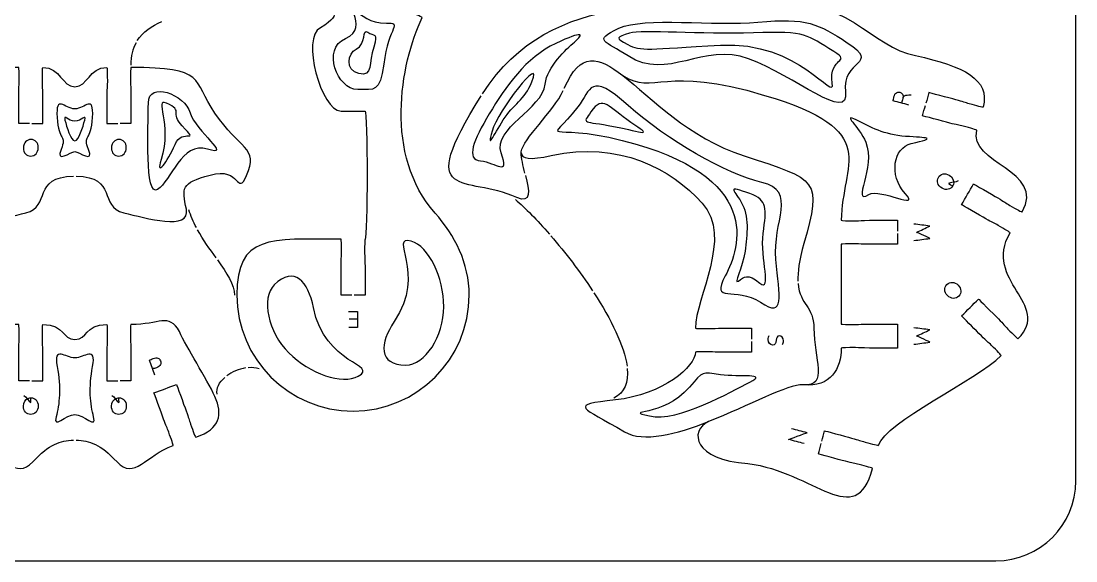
# Model space of a CAD drawing. Extents: x 0 to 250, y 0 to 300.
# Drawn here: x 118.3 to 250, y 0 to 67.5 of the extents above; entities that cross this region are included whole.
import ezdxf

# ---------------------------------------------------------------- set-up
doc = ezdxf.new("R2010")
doc.units = 0
doc.header["$MEASUREMENT"] = 0
doc.layers.add('DEFAULT', color=7, linetype='CONTINUOUS')

msp = doc.modelspace()

# ---------------------------------------------------------------- linework, layer by layer
at = {"layer": 'DEFAULT', "color": 250}
for points in [[(159.22, 31.25), (160.36, 31.25), (160.36, 29.22), (159.26, 29.22)], [(159.31, 30.3), (160.36, 30.3)]]:
    msp.add_lwpolyline(points, dxfattribs=at)
at = {"layer": 'DEFAULT', "color": 1}
for points, knots in [([(240.05, 0.05), (163.38, 0.05), (86.72, 0.05), (10.05, 0.05), (4.53, 0.05), (0.05, 4.53), (0.05, 10.05), (0.05, 103.38), (0.05, 196.72), (0.05, 290.05), (0.05, 295.57), (4.53, 300.05), (10.05, 300.05), (86.72, 300.05), (163.38, 300.05), (240.05, 300.05), (245.57, 300.05), (250.05, 295.57), (250.05, 290.05), (250.05, 196.72), (250.05, 103.38), (250.05, 10.05), (250.05, 4.53), (245.57, 0.05), (240.05, 0.05)], [0, 0, 0, 0, 651.969, 651.969, 651.969, 652.969, 652.969, 652.969, 1446.669, 1446.669, 1446.669, 1447.669, 1447.669, 1447.669, 2099.638, 2099.638, 2099.638, 2100.638, 2100.638, 2100.638, 2894.338, 2894.338, 2894.338, 2895.338, 2895.338, 2895.338, 2895.338]), ([(154.64, 74.12), (154.21, 71.81), (153.95, 70.62), (154.94, 70.05), (157.25, 68.74), (158.82, 68.69), (155.72, 66.69), (153.27, 65.55), (155.81, 56.28), (158.29, 56.28), (159.29, 56.28), (160.29, 56.28), (161.29, 56.28), (161.62, 56.28), (161.62, 40.4), (161.29, 40.28), (161.24, 40.28), (161.24, 39.5), (161.24, 38.53), (161.24, 37.94), (161.29, 37.75), (161.29, 36.78), (161.29, 35.61), (161.29, 34.44), (161.29, 33.28), (160.84, 33.28), (160.39, 33.28), (159.94, 33.28)], [0, 0, 0, 0, 1, 1, 1, 2, 2, 2, 3, 3, 3, 11.5, 11.5, 11.5, 12.5, 12.5, 12.5, 13.5, 13.5, 13.5, 14.5, 14.5, 14.5, 24.43, 24.43, 24.43, 28.26, 28.26, 28.26, 28.26]), ([(159.64, 33.28), (159.19, 33.28), (158.74, 33.28), (158.29, 33.28), (158.29, 34.44), (158.29, 35.61), (158.29, 36.78), (158.29, 37.75), (158.34, 37.94), (158.34, 38.53), (158.34, 39.5), (158.34, 40.28), (158.29, 40.28), (149.35, 40.28), (145.29, 40.86), (145.29, 33.28), (145.29, 25.27), (151.78, 18.78), (159.79, 18.78), (167.8, 18.78), (174.29, 25.27), (174.29, 33.28), (174.29, 37.28), (172.5, 40.76), (170.04, 43.53), (163.64, 50.76), (165.67, 62.08), (168.41, 67.96), (168.43, 68.01), (167.72, 68.34), (166.85, 68.74), (166.31, 68.99), (166.12, 69.03), (165.24, 69.44), (164.44, 69.81), (162.07, 70.92), (162.07, 70.92), (162.26, 71.33), (162.45, 71.73), (162.64, 72.14)], [0, 0, 0, 0, 3.83, 3.83, 3.83, 13.76, 13.76, 13.76, 14.76, 14.76, 14.76, 15.76, 15.76, 15.76, 16.76, 16.76, 16.76, 17.76, 17.76, 17.76, 18.76, 18.76, 18.76, 19.76, 19.76, 19.76, 20.76, 20.76, 20.76, 21.76, 21.76, 21.76, 22.76, 22.76, 22.76, 23.76, 23.76, 23.76, 27.58953, 27.58953, 27.58953, 27.58953]), ([(175.95, 58.44), (184.56, 71.99), (200.8, 69.15), (211.11, 70.01), (221.44, 70.89), (224.55, 64.16), (230.03, 63.23), (236.04, 61.87), (239.38, 60.27), (238.45, 56.78), (238.43, 56.73), (237.67, 56.94), (236.74, 57.19), (236.17, 57.34), (236, 57.44), (235.06, 57.69), (234.22, 57.92), (231.68, 58.59), (231.68, 58.59), (231.56, 58.16), (231.45, 57.72), (231.33, 57.29)], [0, 0, 0, 0, 1, 1, 1, 2, 2, 2, 3, 3, 3, 4, 4, 4, 5, 5, 5, 6, 6, 6, 9.830157, 9.830157, 9.830157, 9.830157]), ([(186.16, 59.14), (188.22, 63.77), (190.4, 63.13), (193.48, 60.72), (197.35, 58.25), (198.6, 62.07), (211.17, 58.25), (226.1, 53.85), (220.76, 49.69), (220.76, 42.63), (220.76, 42.57), (221.55, 42.57), (222.51, 42.57), (223.1, 42.57), (223.3, 42.63), (224.26, 42.63), (225.43, 42.63), (226.6, 42.63), (227.77, 42.63), (227.77, 42.18), (227.77, 41.73), (227.77, 41.28)], [0, 0, 0, 0, 1, 1, 1, 2, 2, 2, 3, 3, 3, 4, 4, 4, 5, 5, 5, 14.93, 14.93, 14.93, 18.76, 18.76, 18.76, 18.76]), ([(119.4, 54.73), (118.95, 54.73), (118.5, 54.73), (118.05, 54.73), (118.05, 55.9), (118.05, 57.07), (118.05, 58.23), (118.05, 59.2), (118.1, 59.4), (118.1, 59.98), (118.1, 60.95), (118.1, 61.74), (118.05, 61.74), (108.65, 61.74), (110.37, 60.25), (107.55, 56.02), (104.58, 51.55), (101.95, 51.78), (103.61, 48.21), (104.85, 45.55), (104.27, 49.38), (108.15, 48.29), (111.88, 47.26), (111.65, 46.69), (111.12, 44.02), (110.57, 41.28), (116.2, 42.9), (118.95, 43.57), (122.14, 44.34), (119.66, 48.07), (124.9, 48.14)], [0, 0, 0, 0, 3.83, 3.83, 3.83, 13.76, 13.76, 13.76, 14.76, 14.76, 14.76, 15.76, 15.76, 15.76, 16.76, 16.76, 16.76, 17.76, 17.76, 17.76, 18.76, 18.76, 18.76, 19.76, 19.76, 19.76, 20.76, 20.76, 20.76, 21.76, 21.76, 21.76, 21.76]), ([(119.7, 54.73), (120.15, 54.73), (120.6, 54.73), (121.06, 54.73), (121.06, 55.9), (121.06, 57.07), (121.06, 58.23), (121.06, 59.2), (121, 59.4), (121, 59.98), (121, 60.95), (121, 61.74), (121.06, 61.74), (123.26, 61.74), (123.45, 59.33), (125.05, 59.33), (126.65, 59.33), (126.84, 61.74), (129.05, 61.74), (129.11, 61.74), (129.11, 60.95), (129.11, 59.98), (129.11, 59.4), (129.05, 59.2), (129.05, 58.23), (129.05, 57.07), (129.05, 55.9), (129.05, 54.73), (129.5, 54.73), (129.95, 54.73), (130.4, 54.73)], [0, 0, 0, 0, 3.83, 3.83, 3.83, 13.76, 13.76, 13.76, 14.76, 14.76, 14.76, 15.76, 15.76, 15.76, 16.76, 16.76, 16.76, 17.76, 17.76, 17.76, 18.76, 18.76, 18.76, 19.76, 19.76, 19.76, 29.69, 29.69, 29.69, 33.52, 33.52, 33.52, 33.52]), ([(125.2, 48.14), (130.45, 48.07), (127.96, 44.34), (131.16, 43.57), (133.9, 42.9), (139.53, 41.28), (138.98, 44.02), (138.45, 46.69), (138.22, 47.26), (141.95, 48.29), (145.83, 49.38), (145.25, 45.55), (146.49, 48.21), (148.15, 51.78), (145.52, 51.55), (142.55, 56.02), (139.73, 60.25), (141.45, 61.74), (132.05, 61.74), (132.01, 61.74), (132.01, 60.95), (132.01, 59.98), (132.01, 59.4), (132.05, 59.2), (132.05, 58.23), (132.05, 57.07), (132.05, 55.9), (132.05, 54.73), (131.6, 54.73), (131.15, 54.73), (130.7, 54.73)], [0, 0, 0, 0, 1, 1, 1, 2, 2, 2, 3, 3, 3, 4, 4, 4, 5, 5, 5, 6, 6, 6, 7, 7, 7, 8, 8, 8, 17.93, 17.93, 17.93, 21.76, 21.76, 21.76, 21.76]), ([(193.48, 60.72), (196.98, 57.98), (201.64, 52.95), (208.61, 50.69), (217.91, 47.69), (218.33, 47.7), (216.09, 39.74), (215.48, 37.59), (215.3, 36.12), (215.34, 35.03)], [0, 0, 0, 0, 1, 1, 1, 2, 2, 2, 3, 3, 3, 3]), ([(181.33, 48.22), (181.79, 46.35), (182.11, 44.65), (180.23, 45.49), (173.9, 48.35), (167.32, 44.64), (175.79, 58.19)], [0, 0, 0, 0, 1, 1, 1, 2, 2, 2, 2]), ([(181.26, 48.51), (181.02, 49.45), (180.78, 50.4), (180.79, 51.06), (180.79, 51.11), (180.79, 51.15), (180.79, 51.2), (180.97, 52.76), (184.8, 56.2), (186.04, 58.86)], [0, 0, 0, 0, 1, 1, 1, 2, 2, 2, 3, 3, 3, 3]), ([(218.31, 15.01), (218.43, 15.45), (218.55, 15.88), (218.66, 16.32), (218.66, 16.32), (221.2, 15.64), (222.04, 15.41), (222.98, 15.16), (223.15, 15.06), (223.72, 14.91), (224.66, 14.66), (225.41, 14.46), (225.42, 14.5), (226.2, 17.4), (237.69, 22.68), (240.72, 25.71), (240.76, 25.75), (240.2, 26.3), (239.52, 26.99), (239.1, 27.4), (238.93, 27.5), (238.25, 28.19), (237.42, 29.01), (236.59, 29.84), (235.77, 30.67), (236.48, 31.37), (237.18, 32.08), (237.89, 32.79), (237.89, 32.79), (239.75, 30.93), (240.37, 30.31), (241.05, 29.62), (241.15, 29.45), (241.57, 29.04), (242.25, 28.35), (242.81, 27.8), (242.84, 27.84), (247.13, 32.12), (238.37, 35.07), (241.83, 41.07), (241.86, 41.11), (241.18, 41.51), (240.34, 41.99), (239.83, 42.29), (239.64, 42.34), (238.8, 42.82), (238.04, 43.26), (235.77, 44.58), (235.77, 44.58), (236.27, 45.44), (236.77, 46.31), (237.27, 47.18), (237.27, 47.18), (239.55, 45.86), (240.3, 45.42), (241.14, 44.94), (241.28, 44.8), (241.79, 44.5), (242.63, 44.02), (243.31, 43.63), (243.33, 43.67), (246.36, 48.92), (236.55, 49.71), (237.67, 53.89), (237.67, 53.93), (236.91, 54.14), (235.99, 54.39), (235.42, 54.54), (235.22, 54.54), (234.29, 54.79), (233.44, 55.02), (230.9, 55.69), (230.9, 55.69), (231.02, 56.13), (231.14, 56.56), (231.25, 57)], [0, 0, 0, 0, 3.830157, 3.830157, 3.830157, 4.830157, 4.830157, 4.830157, 5.830157, 5.830157, 5.830157, 6.830157, 6.830157, 6.830157, 7.830157, 7.830157, 7.830157, 8.830157, 8.830157, 8.830157, 9.830157, 9.830157, 9.830157, 19.772078, 19.772078, 19.772078, 28.278576, 28.278576, 28.278576, 29.278576, 29.278576, 29.278576, 30.278576, 30.278576, 30.278576, 31.278576, 31.278576, 31.278576, 32.278576, 32.278576, 32.278576, 33.278576, 33.278576, 33.278576, 34.278576, 34.278576, 34.278576, 35.278576, 35.278576, 35.278576, 43.791184, 43.791184, 43.791184, 44.791184, 44.791184, 44.791184, 45.791184, 45.791184, 45.791184, 46.791184, 46.791184, 46.791184, 47.791184, 47.791184, 47.791184, 48.791184, 48.791184, 48.791184, 49.791184, 49.791184, 49.791184, 50.791184, 50.791184, 50.791184, 54.62134, 54.62134, 54.62134, 54.62134]), ([(180.79, 51.06), (180.82, 50.34), (181.81, 50.12), (184.54, 50.72), (193.01, 52.58), (199.53, 49.07), (203.39, 44.78), (207.25, 40.48), (202.54, 33), (202.54, 29.14), (202.54, 29.09), (203.32, 29.09), (204.29, 29.09), (204.88, 29.09), (205.07, 29.14), (206.04, 29.14), (207.2, 29.14), (208.37, 29.14), (209.54, 29.14), (209.54, 28.69), (209.54, 28.24), (209.54, 27.79)], [0, 0, 0, 0, 1, 1, 1, 2, 2, 2, 3, 3, 3, 4, 4, 4, 5, 5, 5, 14.93, 14.93, 14.93, 18.76, 18.76, 18.76, 18.76]), ([(167.05, 40.01), (169.25, 39.39), (171.12, 35.5), (171.12, 31.82), (171.12, 28.13), (168.78, 24.53), (166.38, 24.53), (162.9, 24.53), (163.1, 27.27), (164.93, 29.96), (169.06, 36.07), (164.11, 40.84), (167.05, 40.01)], [1, 1, 1, 1, 2, 2, 2, 3, 3, 3, 4, 4, 4, 5, 5, 5, 5]), ([(227.77, 40.98), (227.77, 40.53), (227.77, 40.08), (227.77, 39.63), (226.6, 39.63), (225.43, 39.63), (224.26, 39.63), (223.3, 39.63), (223.1, 39.68), (222.51, 39.68), (221.55, 39.68), (220.76, 39.68), (220.76, 39.63), (220.76, 36.3), (220.76, 32.98), (220.76, 29.66), (220.76, 29.61), (221.55, 29.61), (222.51, 29.61), (223.1, 29.61), (223.3, 29.66), (224.26, 29.66), (225.43, 29.66), (226.6, 29.66), (227.77, 29.66), (227.77, 28.66), (227.77, 27.66), (227.77, 26.66), (226.6, 26.66), (225.43, 26.66), (224.26, 26.66), (223.3, 26.66), (223.1, 26.71), (222.51, 26.71), (221.55, 26.71), (220.76, 26.71), (220.76, 26.66), (220.76, 24.13), (219.38, 21.7), (216.03, 22.05), (216.01, 22.05), (215.98, 22.05), (215.96, 22.05), (214.17, 22.19), (209.19, 19.44), (204.18, 17.47), (201.71, 16.3), (202.32, 12.68), (209.1, 12.23), (217.34, 11.19), (222.55, 3.77), (224.65, 11.6), (224.65, 11.66), (223.9, 11.86), (222.97, 12.11), (222.4, 12.26), (222.2, 12.26), (221.27, 12.51), (220.42, 12.74), (217.89, 13.42), (217.89, 13.42), (218, 13.85), (218.12, 14.29), (218.23, 14.72)], [0, 0, 0, 0, 3.83, 3.83, 3.83, 13.76, 13.76, 13.76, 14.76, 14.76, 14.76, 15.76, 15.76, 15.76, 44, 44, 44, 45, 45, 45, 46, 46, 46, 55.93, 55.93, 55.93, 64.44, 64.44, 64.44, 74.37, 74.37, 74.37, 75.37, 75.37, 75.37, 76.37, 76.37, 76.37, 77.37, 77.37, 77.37, 78.37, 78.37, 78.37, 79.37, 79.37, 79.37, 80.37, 80.37, 80.37, 81.37, 81.37, 81.37, 82.37, 82.37, 82.37, 83.37, 83.37, 83.37, 84.37, 84.37, 84.37, 88.200157, 88.200157, 88.200157, 88.200157]), ([(160.44, 23.14), (158.44, 22.02), (154.38, 23.45), (151.77, 26.06), (149.17, 28.66), (148.27, 32.86), (149.96, 34.56), (152.43, 37.02), (154.22, 34.94), (154.84, 31.74), (156.23, 24.5), (163.1, 24.63), (160.44, 23.14)], [1, 1, 1, 1, 2, 2, 2, 3, 3, 3, 4, 4, 4, 5, 5, 5, 5]), ([(215.36, 34.73), (215.6, 32.04), (217.33, 31.85), (217.33, 29.14), (217.33, 25.32), (219.17, 21.85), (216.03, 22.05), (216.01, 22.05), (215.98, 22.05), (215.96, 22.05)], [0, 0, 0, 0, 1, 1, 1, 2, 2, 2, 3, 3, 3, 3]), ([(119.4, 22.58), (118.95, 22.58), (118.5, 22.58), (118.05, 22.58), (118.05, 23.75), (118.05, 24.91), (118.05, 26.08), (118.05, 27.05), (118.1, 27.25), (118.1, 27.84), (118.1, 28.8), (118.1, 29.59), (118.05, 29.59), (114.43, 29.59), (113.35, 31.12), (112.01, 28.72), (111.15, 26.77), (108.57, 22.83), (107.57, 20.59), (106.58, 18.36), (106.85, 16.6), (109.96, 15.52), (110.01, 15.5), (110.28, 16.23), (110.61, 17.14), (110.81, 17.7), (110.83, 17.89), (111.16, 18.8), (111.46, 19.63), (112.36, 22.1), (112.36, 22.1), (113.3, 21.75), (114.24, 21.41), (115.18, 21.07), (115.18, 21.07), (114.28, 18.6), (113.98, 17.78), (113.65, 16.87), (113.54, 16.71), (113.34, 16.15), (113, 15.24), (112.74, 14.5), (112.79, 14.49), (116.2, 13.25), (117.62, 10.13), (119.8, 12.43), (121.91, 14.67), (123.18, 15.11), (124.9, 15.14)], [0, 0, 0, 0, 3.83, 3.83, 3.83, 13.76, 13.76, 13.76, 14.76, 14.76, 14.76, 15.76, 15.76, 15.76, 16.76, 16.76, 16.76, 17.76, 17.76, 17.76, 18.76, 18.76, 18.76, 19.76, 19.76, 19.76, 20.76, 20.76, 20.76, 21.76, 21.76, 21.76, 30.263423, 30.263423, 30.263423, 31.263423, 31.263423, 31.263423, 32.263423, 32.263423, 32.263423, 33.263423, 33.263423, 33.263423, 34.263423, 34.263423, 34.263423, 35.263423, 35.263423, 35.263423, 35.263423]), ([(125.2, 15.14), (126.93, 15.11), (128.2, 14.67), (130.32, 12.43), (132.49, 10.13), (133.91, 13.25), (137.33, 14.49), (137.37, 14.5), (137.1, 15.24), (136.77, 16.15), (136.57, 16.71), (136.46, 16.87), (136.13, 17.78), (135.83, 18.6), (134.93, 21.07), (134.93, 21.07), (135.87, 21.41), (136.81, 21.75), (137.75, 22.1), (137.75, 22.1), (138.65, 19.63), (138.95, 18.8), (139.28, 17.89), (139.3, 17.7), (139.5, 17.14), (139.83, 16.23), (140.09, 15.5), (140.14, 15.52), (143.26, 16.6), (143.53, 18.36), (142.54, 20.59), (141.54, 22.83), (138.96, 26.77), (138.1, 28.72), (136.76, 31.12), (135.67, 29.59), (132.05, 29.59), (132, 29.59), (132, 28.8), (132, 27.84), (132, 27.25), (132.05, 27.05), (132.05, 26.08), (132.05, 24.91), (132.05, 23.75), (132.05, 22.58), (131.6, 22.58), (131.15, 22.58), (130.7, 22.58)], [0, 0, 0, 0, 1, 1, 1, 2, 2, 2, 3, 3, 3, 4, 4, 4, 5, 5, 5, 13.51282, 13.51282, 13.51282, 14.51282, 14.51282, 14.51282, 15.51282, 15.51282, 15.51282, 16.51282, 16.51282, 16.51282, 17.51282, 17.51282, 17.51282, 18.51282, 18.51282, 18.51282, 19.51282, 19.51282, 19.51282, 20.51282, 20.51282, 20.51282, 21.51282, 21.51282, 21.51282, 31.44282, 31.44282, 31.44282, 35.27282, 35.27282, 35.27282, 35.27282]), ([(119.7, 22.58), (120.15, 22.58), (120.6, 22.58), (121.06, 22.58), (121.06, 23.75), (121.06, 24.91), (121.06, 26.08), (121.06, 27.05), (121, 27.25), (121, 27.84), (121, 28.8), (121, 29.59), (121.06, 29.59), (123.87, 29.59), (123.45, 27.72), (125.06, 27.72), (126.66, 27.72), (126.24, 29.58), (129.05, 29.59), (129.1, 29.59), (129.1, 28.8), (129.1, 27.84), (129.1, 27.25), (129.05, 27.05), (129.05, 26.08), (129.05, 24.91), (129.05, 23.75), (129.05, 22.58), (129.5, 22.58), (129.95, 22.58), (130.4, 22.58)], [0, 0, 0, 0, 3.83, 3.83, 3.83, 13.76, 13.76, 13.76, 14.76, 14.76, 14.76, 15.76, 15.76, 15.76, 16.76, 16.76, 16.76, 17.76, 17.76, 17.76, 18.76, 18.76, 18.76, 19.76, 19.76, 19.76, 29.69, 29.69, 29.69, 33.52, 33.52, 33.52, 33.52]), ([(209.54, 27.49), (209.54, 27.04), (209.54, 26.59), (209.54, 26.14), (208.37, 26.14), (207.2, 26.14), (206.04, 26.14), (205.07, 26.14), (204.88, 26.19), (204.29, 26.19), (203.32, 26.19), (202.54, 26.19), (202.54, 26.14), (202.54, 24.4), (198.53, 20.81), (192.56, 20.18), (186.58, 19.54), (188.32, 19.32), (193.67, 16.2), (196.07, 14.81), (200.13, 15.88), (204.18, 17.47)], [0, 0, 0, 0, 3.83, 3.83, 3.83, 13.76, 13.76, 13.76, 14.76, 14.76, 14.76, 15.76, 15.76, 15.76, 16.76, 16.76, 16.76, 17.76, 17.76, 17.76, 18.76, 18.76, 18.76, 18.76])]:
    msp.add_open_spline(points, degree=3, knots=knots, dxfattribs=at)
at = {"layer": 'DEFAULT', "color": 5}
for points, knots in [([(158.86, 65.36), (155.84, 64.06), (157.8, 58.98), (160.37, 58.98), (162.48, 58.98), (163.15, 58.58), (163.62, 62.13), (164.26, 66.97), (166.05, 67.28), (163.95, 67.28), (161.84, 67.28), (160.94, 68.13), (159.72, 69.22), (158.13, 70.62), (162.13, 66.76), (158.86, 65.36)], [0, 0, 0, 0, 1, 1, 1, 2, 2, 2, 3, 3, 3, 4, 4, 4, 5, 5, 5, 5]), ([(221.5, 64.83), (217.87, 67.19), (216.49, 67.98), (210.34, 67.4), (204.88, 66.88), (196.16, 68.1), (192.99, 66.64), (189.59, 65.08), (191.32, 65.03), (194.15, 63.17), (198.99, 59.98), (203.53, 64.91), (209.18, 62.83), (214.82, 60.76), (221.85, 54.65), (221.28, 58.7), (220.71, 62.75), (225.81, 62.02), (221.5, 64.83)], [0, 0, 0, 0, 1, 1, 1, 2, 2, 2, 3, 3, 3, 4, 4, 4, 5, 5, 5, 6, 6, 6, 6]), ([(183.78, 59.64), (183.43, 56.54), (177.22, 54.12), (178.3, 51.05), (179.38, 47.98), (177.63, 49.89), (175.72, 50.05), (173.82, 50.22), (174.81, 52.62), (176.8, 55.95), (178.8, 59.27), (181.41, 63.04), (185.1, 64.74), (188.59, 66.35), (188.67, 65.99), (187.43, 64.91), (186.4, 64.02), (184.03, 61.84), (183.78, 59.64)], [0, 0, 0, 0, 1, 1, 1, 2, 2, 2, 3, 3, 3, 4, 4, 4, 5, 5, 5, 6, 6, 6, 6]), ([(187.84, 56.8), (189.55, 58.98), (189.25, 61.32), (194.15, 56.97), (199.05, 52.62), (206.35, 48.42), (210.84, 47.37), (215.32, 46.32), (212.16, 42.45), (212.58, 37.74), (212.99, 33.04), (213.82, 30.31), (210.67, 32.38), (207.52, 34.45), (204.36, 32.12), (206.27, 35.69), (208.18, 39.26), (211.06, 48.17), (193.4, 52.62), (183.86, 55.03), (183.87, 51.73), (187.84, 56.8)], [0, 0, 0, 0, 1, 1, 1, 2, 2, 2, 3, 3, 3, 4, 4, 4, 5, 5, 5, 6, 6, 6, 7, 7, 7, 7]), ([(134.23, 57.31), (134.23, 54.24), (133.73, 45.46), (135.39, 46.49), (137.05, 47.51), (138.38, 52.55), (141.61, 51.52), (144.85, 50.5), (140.12, 53.74), (139.46, 56.06), (138.79, 58.39), (134.23, 60.05), (134.23, 57.31)], [0, 0, 0, 0, 1, 1, 1, 2, 2, 2, 3, 3, 3, 4, 4, 4, 4]), ([(127.27, 55.48), (127.1, 52.49), (126.02, 53.32), (126.77, 51.5), (127.51, 49.67), (125.57, 51.23), (125.05, 51.23), (124.53, 51.23), (122.59, 49.67), (123.33, 51.5), (124.08, 53.32), (123, 52.49), (122.83, 55.48), (122.67, 58.47), (123.75, 56.56), (125.05, 56.56), (126.35, 56.56), (127.43, 58.47), (127.27, 55.48)], [0, 0, 0, 0, 1, 1, 1, 2, 2, 2, 3, 3, 3, 4, 4, 4, 5, 5, 5, 6, 6, 6, 6]), ([(125.06, 18.36), (123.97, 18.36), (122.28, 16.47), (122.71, 18.05), (123.15, 19.63), (123.33, 21.71), (122.84, 24.35), (122.34, 27), (123.89, 25.43), (125.06, 25.43), (126.22, 25.43), (127.77, 27), (127.27, 24.35), (126.78, 21.71), (126.96, 19.63), (127.4, 18.05), (127.83, 16.47), (126.13, 18.36), (125.06, 18.36)], [0, 0, 0, 0, 1, 1, 1, 2, 2, 2, 3, 3, 3, 4, 4, 4, 5, 5, 5, 6, 6, 6, 6]), ([(201.79, 21.75), (203.59, 23.86), (203.23, 23.66), (205.67, 23.32), (208.06, 22.99), (211.67, 23.55), (209.34, 22.4), (207.02, 21.25), (200.39, 17.35), (196.81, 18.18), (193.24, 19.01), (198.51, 17.9), (201.79, 21.75)], [0, 0, 0, 0, 1, 1, 1, 2, 2, 2, 3, 3, 3, 4, 4, 4, 4])]:
    msp.add_open_spline(points, degree=3, knots=knots, dxfattribs=at)
at = {"layer": 'DEFAULT', "color": 6}
for points in [[(132.85, 65.09), (133.54, 66.17), (134.62, 66.91), (135.93, 67.49)], [(132.7, 64.83), (132.28, 64.08), (132.05, 63.16), (132.05, 62.04)], [(180.06, 45.24), (181.3, 44.17), (182.78, 42.66), (184.3, 40.91)], [(140.24, 41.72), (139.85, 42.43), (139.53, 43.18), (139.28, 43.95)], [(142.69, 37.92), (141.91, 39.02), (141.08, 40.19), (140.38, 41.45)], [(184.5, 40.69), (186.28, 38.62), (188.12, 36.23), (189.7, 33.83)], [(142.86, 37.67), (144.02, 36.02), (144.99, 34.56), (144.99, 33.28)], [(189.86, 33.57), (192.02, 30.26), (193.66, 26.93), (194, 24.39)], [(146.38, 24.19), (145.54, 24.04), (144.68, 23.67), (144.01, 23.17)], [(146.68, 24.23), (147.18, 24.29), (147.66, 24.26), (148.07, 24.12)], [(194.03, 24.09), (194.19, 22.39), (193.72, 21.08), (192.36, 20.4)], [(142.84, 20.89), (142.66, 21.64), (143.08, 22.38), (143.77, 22.97)]]:
    msp.add_open_spline(points, degree=3, dxfattribs=at)
at = {"layer": 'DEFAULT', "color": 3}
for points, knots in [([(160.19, 64.03), (159.11, 63.5), (158.76, 61.41), (160.52, 60.96), (162.29, 60.5), (161.75, 62.37), (162.37, 64.28), (162.99, 66.19), (162.33, 65.61), (161.62, 66.14), (160.92, 66.68), (161.46, 64.65), (160.19, 64.03)], [0, 0, 0, 0, 1, 1, 1, 2, 2, 2, 3, 3, 3, 4, 4, 4, 4]), ([(219.63, 59.76), (219.99, 57.29), (215.46, 65.08), (205.67, 64.53), (196.66, 64.02), (195.71, 63.72), (194.1, 64.59), (192.49, 65.45), (192.68, 65.51), (194.3, 66.01), (195.92, 66.51), (203.2, 65.83), (209.79, 66.06), (216.54, 66.3), (216.4, 65.83), (219.82, 63.71), (222.18, 62.24), (219.14, 63.21), (219.63, 59.76)], [0, 0, 0, 0, 1, 1, 1, 2, 2, 2, 3, 3, 3, 4, 4, 4, 5, 5, 5, 6, 6, 6, 6]), ([(182.12, 59.93), (181.21, 57.66), (179.79, 57.16), (178.55, 55.18), (177.3, 53.21), (176.49, 51.28), (177.15, 53.78), (177.8, 56.28), (183.61, 63.66), (182.12, 59.93)], [0, 0, 0, 0, 1, 1, 1, 2, 2, 2, 3, 3, 3, 3]), ([(138.45, 54.44), (140.73, 52), (138.49, 54.29), (137.56, 52.11), (136.63, 49.93), (135.08, 47.93), (135.82, 50.21), (137.27, 54.73), (134.86, 58), (136.48, 57.27), (138.76, 56.23), (136.85, 56.15), (138.45, 54.44)], [0, 0, 0, 0, 1, 1, 1, 2, 2, 2, 3, 3, 3, 4, 4, 4, 4]), ([(189.5, 56.2), (191.02, 58.35), (191.66, 56.78), (194.48, 54.87), (197.31, 52.96), (196.13, 53.62), (192.32, 54.37), (188.51, 55.11), (188.34, 54.54), (189.5, 56.2)], [0, 0, 0, 0, 1, 1, 1, 2, 2, 2, 3, 3, 3, 3]), ([(126.28, 55.15), (126.07, 54.32), (125.56, 52.57), (125.05, 52.57), (124.54, 52.57), (124.03, 54.32), (123.82, 55.15), (123.62, 55.98), (124.24, 55.02), (125.05, 55.02), (125.86, 55.02), (126.49, 55.98), (126.28, 55.15)], [0, 0, 0, 0, 1, 1, 1, 2, 2, 2, 3, 3, 3, 4, 4, 4, 4]), ([(229.5, 52.23), (227.26, 51.72), (226.67, 48.27), (228.72, 46), (230.78, 43.72), (225.67, 46.71), (224.18, 45.84), (221.92, 44.52), (225.11, 49.31), (223.81, 52.38), (222.95, 54.39), (220.73, 56.11), (222.62, 55.17), (224.36, 54.29), (226.09, 53.31), (228.79, 53.12), (231.5, 52.94), (232.81, 52.97), (229.5, 52.23)], [0, 0, 0, 0, 1, 1, 1, 2, 2, 2, 3, 3, 3, 4, 4, 4, 5, 5, 5, 6, 6, 6, 6]), ([(209.34, 45.96), (211.59, 45.14), (211.42, 44.16), (211, 41), (210.59, 37.85), (212.16, 33.56), (210.59, 34.79), (209.01, 36.02), (208.63, 35.56), (207.91, 35.04), (207.18, 34.53), (208.47, 36.69), (208.74, 38.76), (209.01, 40.84), (209.29, 43.2), (208.26, 44.91), (207.23, 46.61), (206.44, 47.02), (209.34, 45.96)], [0, 0, 0, 0, 1, 1, 1, 2, 2, 2, 3, 3, 3, 4, 4, 4, 5, 5, 5, 6, 6, 6, 6])]:
    msp.add_open_spline(points, degree=3, knots=knots, dxfattribs=at)
at = {"layer": 'DEFAULT', "color": 250}
for points, knots in [([(229.17, 57.04), (228.53, 57.21), (227.88, 57.39), (227.24, 57.56), (227.25, 57.69), (227.28, 57.88), (227.33, 58.05), (227.4, 58.32), (227.5, 58.48), (227.64, 58.57), (227.75, 58.65), (227.9, 58.67), (228.05, 58.63), (228.31, 58.56), (228.54, 58.3), (228.45, 57.94)], [0, 0, 0, 0, 5.65209, 5.65209, 5.65209, 6.65209, 6.65209, 6.65209, 7.65209, 7.65209, 7.65209, 8.65209, 8.65209, 8.65209, 9.65209, 9.65209, 9.65209, 9.65209]), ([(229.5, 58.29), (229.44, 58.27), (229.25, 58.26), (228.99, 58.25), (228.63, 58.23), (228.51, 58.15), (228.42, 57.85), (228.37, 57.66), (228.32, 57.47), (228.27, 57.28)], [0, 0, 0, 0, 1, 1, 1, 2, 2, 2, 3.657222, 3.657222, 3.657222, 3.657222]), ([(118.63, 51.67), (118.63, 52.36), (119.05, 52.73), (119.57, 52.73), (120.1, 52.73), (120.48, 52.32), (120.48, 51.71), (120.48, 51.07), (120.08, 50.65), (119.54, 50.65), (118.99, 50.65), (118.63, 51.07), (118.63, 51.67)], [0, 0, 0, 0, 1, 1, 1, 2, 2, 2, 3, 3, 3, 4, 4, 4, 4]), ([(129.63, 51.67), (129.63, 52.36), (130.05, 52.73), (130.56, 52.73), (131.1, 52.73), (131.47, 52.32), (131.47, 51.71), (131.47, 51.07), (131.07, 50.65), (130.53, 50.65), (129.98, 50.65), (129.63, 51.07), (129.63, 51.67)], [0, 0, 0, 0, 1, 1, 1, 2, 2, 2, 3, 3, 3, 4, 4, 4, 4]), ([(235.33, 47.56), (235.14, 47.36), (234.35, 47.4), (234.16, 47.24), (234.12, 47.21), (234.68, 46.95), (234.66, 46.91), (234.4, 46.51), (233.89, 46.33), (233.33, 46.65), (232.77, 46.98), (232.6, 47.53), (232.88, 48), (233.15, 48.48), (233.7, 48.57), (234.21, 48.27), (234.66, 48.01), (234.83, 47.56), (234.79, 47.32), (234.74, 47.08), (234.68, 46.94), (234.68, 46.94)], [0, 0, 0, 0, 1, 1, 1, 2, 2, 2, 3, 3, 3, 4, 4, 4, 5, 5, 5, 6, 6, 6, 7, 7, 7, 7]), ([(229.8, 40.1), (230.47, 40.18), (231.14, 40.27), (231.82, 40.36), (231.82, 40.36), (230.37, 41.07), (230.16, 41.12), (230.71, 41.38), (231.26, 41.65), (231.82, 41.91), (231.14, 41.99), (230.47, 42.08), (229.8, 42.16)], [0, 0, 0, 0, 5.778666, 5.778666, 5.778666, 6.778666, 6.778666, 6.778666, 11.992102, 11.992102, 11.992102, 17.763104, 17.763104, 17.763104, 17.763104]), ([(234.01, 33.24), (234.5, 32.75), (235.06, 32.78), (235.43, 33.15), (235.8, 33.53), (235.78, 34.08), (235.34, 34.52), (234.89, 34.97), (234.31, 34.99), (233.93, 34.6), (233.54, 34.21), (233.59, 33.66), (234.01, 33.24)], [0, 0, 0, 0, 1, 1, 1, 2, 2, 2, 3, 3, 3, 4, 4, 4, 4]), ([(229.8, 27.13), (230.47, 27.22), (231.14, 27.31), (231.82, 27.4), (231.82, 27.4), (230.37, 28.1), (230.16, 28.15), (230.71, 28.42), (231.26, 28.68), (231.82, 28.95), (231.14, 29.03), (230.47, 29.11), (229.8, 29.19)], [0, 0, 0, 0, 5.778666, 5.778666, 5.778666, 6.778666, 6.778666, 6.778666, 11.992102, 11.992102, 11.992102, 17.763104, 17.763104, 17.763104, 17.763104]), ([(213.42, 27.11), (213.48, 27.21), (213.53, 27.37), (213.53, 27.56), (213.53, 27.95), (213.29, 28.18), (213, 28.18), (212.78, 28.18), (212.63, 27.93), (212.63, 27.65), (212.63, 27.22), (212.45, 27.04), (212.17, 27.04), (211.85, 27.04), (211.63, 27.29), (211.63, 27.72), (211.63, 27.92), (211.68, 28.11), (211.75, 28.24)], [0, 0, 0, 0, 1, 1, 1, 2, 2, 2, 3, 3, 3, 4, 4, 4, 5, 5, 5, 6, 6, 6, 6]), ([(135.06, 23.27), (134.84, 23.9), (134.61, 24.52), (134.38, 25.15), (134.49, 25.21), (134.64, 25.28), (134.84, 25.36), (135.08, 25.44), (135.28, 25.45), (135.43, 25.39), (135.56, 25.34), (135.68, 25.22), (135.74, 25.06), (135.8, 24.88), (135.8, 24.73), (135.74, 24.6), (135.66, 24.41), (135.47, 24.26), (135.23, 24.18), (135.16, 24.15), (134.82, 24.08), (134.76, 24.11)], [0, 0, 0, 0, 5.660974, 5.660974, 5.660974, 6.660974, 6.660974, 6.660974, 7.660974, 7.660974, 7.660974, 8.660974, 8.660974, 8.660974, 9.660974, 9.660974, 9.660974, 10.660974, 10.660974, 10.660974, 11.660974, 11.660974, 11.660974, 11.660974]), ([(118.69, 20.71), (118.96, 20.64), (119.32, 19.93), (119.55, 19.85), (119.59, 19.84), (119.55, 20.45), (119.59, 20.45), (120.07, 20.43), (120.48, 20.08), (120.48, 19.43), (120.48, 18.78), (120.08, 18.36), (119.53, 18.36), (118.99, 18.36), (118.63, 18.79), (118.63, 19.38), (118.63, 19.9), (118.94, 20.27), (119.17, 20.36), (119.4, 20.44), (119.55, 20.45), (119.55, 20.45)], [0, 0, 0, 0, 1, 1, 1, 2, 2, 2, 3, 3, 3, 4, 4, 4, 5, 5, 5, 6, 6, 6, 7, 7, 7, 7]), ([(129.69, 20.71), (129.96, 20.64), (130.31, 19.93), (130.55, 19.85), (130.59, 19.84), (130.54, 20.45), (130.58, 20.45), (131.06, 20.43), (131.47, 20.08), (131.47, 19.43), (131.47, 18.78), (131.08, 18.36), (130.53, 18.36), (129.98, 18.36), (129.63, 18.79), (129.63, 19.38), (129.63, 19.9), (129.94, 20.27), (130.17, 20.36), (130.4, 20.44), (130.55, 20.45), (130.55, 20.45)], [0, 0, 0, 0, 1, 1, 1, 2, 2, 2, 3, 3, 3, 4, 4, 4, 5, 5, 5, 6, 6, 6, 7, 7, 7, 7]), ([(216.13, 14.71), (215.48, 14.89), (214.83, 15.06), (214.18, 15.24), (214.18, 15.24), (216.27, 16.03), (216.49, 16.07), (215.84, 16.24), (215.19, 16.41), (214.53, 16.57)], [0, 0, 0, 0, 5.728745, 5.728745, 5.728745, 6.728745, 6.728745, 6.728745, 12.457255, 12.457255, 12.457255, 12.457255])]:
    msp.add_open_spline(points, degree=3, knots=knots, dxfattribs=at)

doc.saveas('drawing.dxf')
